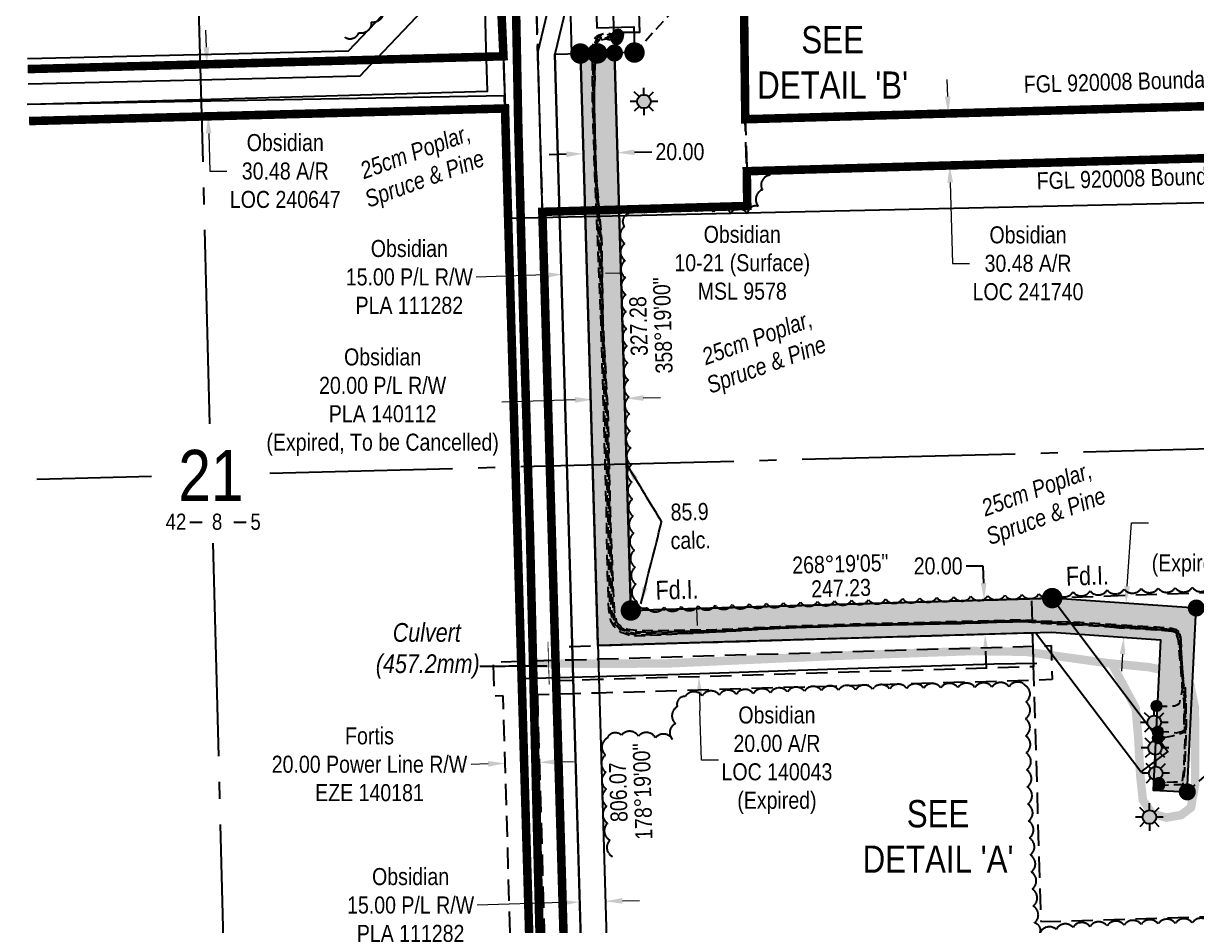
# Model space of a CAD drawing. Extents: x 627066 to 631544, y 5832157 to 5834758.
# Drawn here: x 628953 to 629640, y 5832801 to 5833331 of the extents above; entities that cross this region are included whole.
import ezdxf
from ezdxf.enums import TextEntityAlignment as Align

# ---------------------------------------------------------------- set-up
doc = ezdxf.new("R2010")
doc.units = 0
doc.header["$LTSCALE"] = 5
doc.header["$PDSIZE"] = 0.5
for name, pattern in [('0', [1, 1, 0]), ('CENTERLINEX3', [5, 2.5, -1, 0.5, -1]), ('foc-ACCESSROAD', [3.75, 2.5, -1.25]), ('foc-FLOWLINE', [3.75, 2.5, -1.25]), ('foc-QUARTERLINE', [33, 25, -3, 2, -3]), ('foc-TIELINE', [1.875, 1.25, -0.625]), ('UG_PIPE', [1.875, 1.25, -0.625])]:
    doc.linetypes.add(name, pattern=pattern)
doc.layers.get('Defpoints').update_dxf_attribs({"color": 9})
for name, color, linetype in [('10', 1, 'Continuous'), ('9', 3, 'Continuous'), ('AS-PIPE-UG', 44, 'UG_PIPE'), ('AS-POWER', 104, 'foc-POWER'), ('AS-ROADS', 254, 'Continuous'), ('AS-SYMBOL', 7, 'Continuous'), ('C-AR', 13, 'foc-ACCESSROAD'), ('C-RW', 13, 'Continuous'), ('C-WS', 13, 'foc-ACCESSROAD'), ('C-WS-S', 8, 'Continuous'), ('DETAIL-T', 7, 'Continuous'), ('F-EZE', 190, 'foc-FLOWLINE'), ('F-RW', 190, 'Continuous'), ('L-BD', 7, 'Continuous'), ('L-BD1', 253, 'Continuous'), ('L-MON', 1, 'Continuous'), ('L-QSEC', 8, 'foc-QUARTERLINE'), ('L-SECLBL', 7, 'Continuous'), ('L-TIE', 7, 'foc-TIELINE'), ('P-PROPOSED', 10, 'Continuous'), ('P-PROPOSED-H', 21, 'Continuous'), ('P-TXT', 4, 'Continuous'), ('T-BUSH', 110, '0')]:
    doc.layers.add(name, color=color, linetype=linetype)
doc.layers.add('AS-FMA-T', color=7, linetype='Continuous', true_color=0x00b386)
for name, color, linetype, lineweight in [('AS-GENERAL', 48, 'Continuous', 18), ('C-AR-T', 13, 'Continuous', 9), ('C-RW-T', 13, 'Continuous', 9), ('C-WS-T', 13, 'Continuous', 9), ('F-EZE-T', 190, 'Continuous', 9), ('T-TEXT', 48, 'Continuous', 18)]:
    doc.layers.add(name, color=color, linetype=linetype, lineweight=lineweight)
doc.layers.add('AS-TRAPPER BOUNDARY', color=7, linetype='CENTERLINEX3', true_color=0xb85c00, transparency=0.6)
doc.styles.add('100L', font='ARIALN.TTF', dxfattribs={"height": 11})
doc.styles.add('80CG', font='ARIALN.TTF', dxfattribs={"height": 10})
doc.styles.add('80L', font='ARIALN.TTF', dxfattribs={"height": 10})
doc.styles.add('foc-LtypeFont', font='ARIALN.TTF', dxfattribs={"height": 7.35})
doc.styles.add('SIMPLEX', font='ARIALN.TTF')
doc.styles.get("Standard").update_dxf_attribs({"font": 'ARIALN.TTF'})
doc.linetypes.add('foc-POWER', pattern='A,6,-1,["P",foc-LtypeFont,S=0.2,R=0,X=-0.625,Y=-0.75],-1.24,4', length=12.24)
doc.dimstyles.new('Compass 5 000', dxfattribs={"dimscale": 5, "dimtxt": 9, "dimasz": 2, "dimexe": 0.2, "dimexo": 0.0625, "dimgap": 0.5, "dimtad": 0, "dimtih": 1, "dimtoh": 1, "dimzin": 0, "dimdsep": 46, "dimtxsty": '80CG', "dimcen": 0.1, "dimse1": 1, "dimse2": 1, "dimclrd": 256, "dimclrt": 256, "dimaunit": 1, "dimadec": 4, "dimazin": 0, "dimtfac": 0.06, "dimtofl": 0, "dimtmove": 0, "dimatfit": 1, "dimfxl": 0.2, "dimtolj": 1, "dimtzin": 0, "dimlwd": -1, "dimarcsym": 0})

# ---------------------------------------------------------------- blocks, each defined once
blk = doc.blocks.new('L-SECLBL')
at = {"layer": '9', "color": 7}
for p, q in [((-5.08, -27.83), (-12.29, -27.83)), ((20.7, -27.83), (13.5, -27.83))]:
    blk.add_line(p, q, dxfattribs=at)
at = {"layer": '10', "color": 2, "style": 'SIMPLEX'}
blk.add_attdef('SEC', text='', height=30, dxfattribs=at).set_placement((0, 0), align=Align.MIDDLE)
at = {"layer": '10', "color": 5, "style": '80L'}
blk.add_attdef('TWP', text='', height=9.5, dxfattribs=at).set_placement((-14.43, -27.37), align=Align.MIDDLE_RIGHT)
blk.add_attdef('RGE', text='', height=9.5, dxfattribs=at).set_placement((3.62, -27.37), align=Align.MIDDLE_CENTER)
blk.add_attdef('MER', text='', height=9.5, dxfattribs=at).set_placement((23.17, -27.37), align=Align.MIDDLE_LEFT)
blk = doc.blocks.new('*D34')
at = {"layer": 'C-AR-T', "transparency": 16777216}
for p, q in [((629347.74, 5832977.35), (629347.45, 5832987.35)), ((629348.92, 5832937.38), (629349.21, 5832927.38)), ((629350.06, 5832898.41), (629349.21, 5832927.38)), ((629360.06, 5832898.41), (629350.06, 5832898.41))]:
    blk.add_line(p, q, dxfattribs=at)
for points in [[(629349.41, 5832977.4), (629346.08, 5832977.3), (629348.04, 5832967.36)], [(629350.58, 5832937.43), (629347.25, 5832937.33), (629348.62, 5832947.37)]]:
    blk.add_solid(points, dxfattribs=at)
at = {"layer": 'Defpoints', "color": 0, "transparency": 16777216}
for p in [(629362.44, 5832967.78), (629363.03, 5832947.79), (629348.62, 5832947.37)]:
    blk.add_point(p, dxfattribs=at)
at = {"layer": 'C-AR-T', "transparency": 16777216, "insert": (629394.36, 5832898.41), "char_height": 10, "attachment_point": 5, "style": '80CG'}
blk.add_mtext('\\A1;Obsidian\\P20.00 A/R\\PLOC 140043\\P(Expired)', dxfattribs=at)
blk = doc.blocks.new('GAS')
h = blk.add_hatch(color=255)
h.dxf.hatch_style = 1
edge = h.paths.add_edge_path()
edge.add_arc((0, 0), 0.9, 0, 360)
for p, q in [((0, 0.81), (0, 1.62)), ((-0.81, 0), (-1.62, 0)), ((-0.57, 0.57), (-1.14, 1.14)), ((0.57, 0.57), (1.14, 1.14)), ((1.62, 0), (0.81, 0)), ((-0.57, -0.57), (-1.14, -1.14)), ((0, -0.81), (0, -1.62)), ((1.14, -1.14), (0.57, -0.57))]:
    blk.add_line(p, q)
blk.add_circle((0, 0), 0.8)
blk = doc.blocks.new('*D38')
at = {"layer": 'C-AR-T', "transparency": 16777216}
for p, q in [((629059.88, 5833316.57), (629059.61, 5833326.56)), ((629061.22, 5833266.09), (629061.81, 5833243.95)), ((629061.81, 5833243.95), (629071.81, 5833243.95))]:
    blk.add_line(p, q, dxfattribs=at)
for points in [[(629061.55, 5833316.61), (629058.21, 5833316.52), (629060.14, 5833306.57)], [(629062.88, 5833266.13), (629059.55, 5833266.04), (629060.95, 5833276.08)]]:
    blk.add_solid(points, dxfattribs=at)
at = {"layer": 'Defpoints', "color": 0, "transparency": 16777216}
for p in [(629124.77, 5833308.29), (629125.58, 5833277.8), (629060.95, 5833276.08)]:
    blk.add_point(p, dxfattribs=at)
at = {"layer": 'C-AR-T', "transparency": 16777216, "insert": (629106.11, 5833243.95), "char_height": 10, "attachment_point": 5, "style": '80CG'}
blk.add_mtext('\\A1;Obsidian\\P30.48 A/R\\PLOC 240647', dxfattribs=at)
blk = doc.blocks.new('*D42')
at = {"layer": 'C-AR-T', "transparency": 16777216}
for p, q in [((629494.5, 5833287.74), (629494.21, 5833297.74)), ((629495.93, 5833237.27), (629497.28, 5833189.82)), ((629497.28, 5833189.82), (629507.28, 5833189.82))]:
    blk.add_line(p, q, dxfattribs=at)
for points in [[(629496.16, 5833287.79), (629492.83, 5833287.7), (629494.78, 5833277.75)], [(629497.6, 5833237.31), (629494.27, 5833237.22), (629495.65, 5833247.26)]]:
    blk.add_solid(points, dxfattribs=at)
at = {"layer": 'Defpoints', "color": 0, "transparency": 16777216}
for p in [(629570.79, 5833279.91), (629495.65, 5833247.26), (629571.65, 5833249.42)]:
    blk.add_point(p, dxfattribs=at)
at = {"layer": 'C-AR-T', "transparency": 16777216, "insert": (629541.57, 5833189.82), "char_height": 10, "attachment_point": 5, "style": '80CG'}
blk.add_mtext('\\A1;Obsidian\\P30.48 A/R\\PLOC 241740', dxfattribs=at)
blk = doc.blocks.new('*D46')
at = {"layer": 'Defpoints', "color": 0, "transparency": 16777216}
for p in [(629235.07, 5832896.53), (629257.39, 5832816.91), (629237.4, 5832816.33)]:
    blk.add_point(p, dxfattribs=at)
at = {"layer": 'F-EZE-T', "transparency": 16777216}
for p, q in [((629225.08, 5832896.24), (629215.08, 5832895.95)), ((629265.06, 5832897.4), (629275.05, 5832897.69))]:
    blk.add_line(p, q, dxfattribs=at)
for points in [[(629225.03, 5832897.9), (629225.12, 5832894.57), (629235.07, 5832896.53)], [(629265.01, 5832899.07), (629265.11, 5832895.73), (629255.06, 5832897.11)]]:
    blk.add_solid(points, dxfattribs=at)
at = {"layer": 'F-EZE-T', "transparency": 16777216, "insert": (629155.49, 5832895.95), "char_height": 10, "attachment_point": 5, "style": '80CG'}
blk.add_mtext('\\A1;Fortis\\P20.00 Power Line R/W\\PEZE 140181', dxfattribs=at)
blk = doc.blocks.new('*D48')
at = {"layer": 'C-RW-T', "transparency": 16777216}
for p, q in [((629268.75, 5832814.85), (629218.68, 5832813.38)), ((629303.73, 5832815.88), (629313.72, 5832816.17))]:
    blk.add_line(p, q, dxfattribs=at)
for points in [[(629303.68, 5832817.54), (629303.77, 5832814.21), (629293.73, 5832815.58)], [(629268.7, 5832816.51), (629268.79, 5832813.18), (629278.74, 5832815.14)]]:
    blk.add_solid(points, dxfattribs=at)
at = {"layer": 'Defpoints', "color": 0, "transparency": 16777216}
for p in [(629293.73, 5832815.58), (629280.07, 5832770.03), (629295.06, 5832770.47)]:
    blk.add_point(p, dxfattribs=at)
at = {"layer": 'C-RW-T', "transparency": 16777216, "insert": (629179.6, 5832813.38), "char_height": 10, "attachment_point": 5, "style": '80CG'}
blk.add_mtext('\\A1;Obsidian\\P15.00 P/L R/W\\PPLA 111282', dxfattribs=at)
blk = doc.blocks.new('*D50')
at = {"layer": 'C-RW-T', "transparency": 16777216}
for p, q in [((629258.88, 5833183.02), (629217.94, 5833181.82)), ((629293.86, 5833184.05), (629303.86, 5833184.34))]:
    blk.add_line(p, q, dxfattribs=at)
for points in [[(629258.84, 5833184.69), (629258.93, 5833181.35), (629268.88, 5833183.31)], [(629293.81, 5833185.71), (629293.91, 5833182.38), (629283.87, 5833183.75)]]:
    blk.add_solid(points, dxfattribs=at)
at = {"layer": 'Defpoints', "color": 0, "transparency": 16777216}
for p in [(629283.87, 5833183.75), (629269.3, 5833169.13), (629284.28, 5833169.57)]:
    blk.add_point(p, dxfattribs=at)
at = {"layer": 'C-RW-T', "transparency": 16777216, "insert": (629178.85, 5833181.82), "char_height": 10, "attachment_point": 5, "style": '80CG'}
blk.add_mtext('\\A1;Obsidian\\P15.00 P/L R/W\\PPLA 111282', dxfattribs=at)
blk = doc.blocks.new('*D51')
at = {"layer": 'C-RW-T', "transparency": 16777216}
for p, q in [((629276.04, 5833109.7), (629233.13, 5833108.44)), ((629316.01, 5833110.87), (629326.01, 5833111.17))]:
    blk.add_line(p, q, dxfattribs=at)
for points in [[(629315.97, 5833112.54), (629316.06, 5833109.21), (629306.02, 5833110.58)], [(629275.99, 5833111.37), (629276.09, 5833108.03), (629286.03, 5833109.99)]]:
    blk.add_solid(points, dxfattribs=at)
at = {"layer": 'Defpoints', "color": 0, "transparency": 16777216}
for p in [(629306.02, 5833110.58), (629286.22, 5833103.7), (629306.2, 5833104.29)]:
    blk.add_point(p, dxfattribs=at)
at = {"layer": 'C-RW-T', "transparency": 16777216, "insert": (629163.19, 5833108.44), "char_height": 10, "attachment_point": 5, "style": '80CG'}
blk.add_mtext('\\A1;Obsidian\\P20.00 P/L R/W\\PPLA 140112\\P(Expired, To be Cancelled)', dxfattribs=at)
blk = doc.blocks.new('RISER')
h = blk.add_hatch(color=255)
h.dxf.hatch_style = 1
edge = h.paths.add_edge_path()
edge.add_arc((0, 0), 0.7, 0, 360)
blk.add_hatch(color=13).paths.add_polyline_path([(0.58, -0.15), (-0.58, -0.15, 0.774597)])
at = {"color": 13}
blk.add_line((-0.58, -0.15), (0.58, -0.15), dxfattribs=at)
blk.add_circle((0, 0), 0.6, dxfattribs=at)
blk = doc.blocks.new('fdia')
at = {"color": 255, "const_width": 1}
blk.add_lwpolyline([(-0.5, 0, 1), (0.5, 0, 1)], format="xyb", close=True, dxfattribs=at)
blk = doc.blocks.new('Fdiaa')
blk.add_blockref('fdia', (0, 0))
blk = doc.blocks.new('fdib')
at = {"color": 1, "const_width": 1.6}
blk.add_lwpolyline([(-0.4, 0, 1), (0.4, 0, 1)], format="xyb", close=True, dxfattribs=at)
at = {"color": 1}
blk.add_circle((0, 0), 0.8, dxfattribs=at)
blk = doc.blocks.new('Fdibb')
blk.add_blockref('fdib', (0, 0))
blk = doc.blocks.new('fdicc')
for name in ['Fdibb', 'Fdiaa']:
    blk.add_blockref(name, (0, 0))
blk = doc.blocks.new('FDI')
blk.add_blockref('fdicc', (0, 0))
blk = doc.blocks.new('PLIA')
at = {"color": 255, "const_width": 1}
blk.add_lwpolyline([(-0.5, 0, 1), (0.5, 0, 1)], format="xyb", close=True, dxfattribs=at)
blk = doc.blocks.new('PLIAA')
blk.add_blockref('PLIA', (0, 0))
blk = doc.blocks.new('PLIB')
at = {"color": 1}
blk.add_circle((0, 0), 0.8, dxfattribs=at)
blk = doc.blocks.new('PLIBB')
blk.add_blockref('PLIB', (0, 0))
blk = doc.blocks.new('PLICC')
for name in ['PLIAA', 'PLIBB']:
    blk.add_blockref(name, (0, 0))
blk = doc.blocks.new('PLI')
blk.add_blockref('PLICC', (0, 0))
blk = doc.blocks.new('*D65')
at = {"layer": 'C-RW-T', "transparency": 16777216}
for p, q in [((629262.78, 5833363.7), (629252.79, 5833363.43)), ((629297.78, 5833364.65), (629380.38, 5833366.89))]:
    blk.add_line(p, q, dxfattribs=at)
for points in [[(629262.74, 5833365.36), (629262.83, 5833362.03), (629272.78, 5833363.97)], [(629297.73, 5833366.31), (629297.82, 5833362.98), (629287.78, 5833364.38)]]:
    blk.add_solid(points, dxfattribs=at)
at = {"layer": 'Defpoints', "color": 0, "transparency": 16777216}
for p in [(629287.78, 5833364.38), (629287.89, 5833360.27), (629272.89, 5833359.86)]:
    blk.add_point(p, dxfattribs=at)
at = {"layer": 'C-RW-T', "transparency": 16777216, "insert": (629419.47, 5833366.89), "char_height": 10, "attachment_point": 5, "style": '80CG'}
blk.add_mtext('\\A1;Obsidian\\P15.00 P/L R/W\\PPLA 121274\\P(Expired)', dxfattribs=at)
blk = doc.blocks.new('*D74')
at = {"layer": 'Defpoints', "color": 0, "transparency": 16777216}
for p in [(629300.83, 5833254.72), (629281.25, 5833240.35), (629301.23, 5833240.94)]:
    blk.add_point(p, dxfattribs=at)
at = {"layer": 'P-TXT', "transparency": 16777216}
for p, q in [((629270.85, 5833253.84), (629260.85, 5833253.55)), ((629310.83, 5833255.02), (629321.09, 5833255.32))]:
    blk.add_line(p, q, dxfattribs=at)
for points in [[(629270.8, 5833255.51), (629270.9, 5833252.18), (629280.85, 5833254.14)], [(629310.78, 5833256.68), (629310.87, 5833253.35), (629300.83, 5833254.72)]]:
    blk.add_solid(points, dxfattribs=at)
at = {"layer": 'P-TXT', "transparency": 16777216, "insert": (629337.49, 5833255.32), "char_height": 10, "attachment_point": 5, "style": '80CG'}
blk.add_mtext('\\A1;20.00', dxfattribs=at)
blk = doc.blocks.new('*D75')
at = {"layer": 'Defpoints', "color": 0, "transparency": 16777216}
for p in [(629515.86, 5832992.29), (629534.2, 5832992.83), (629534.79, 5832972.84)]:
    blk.add_point(p, dxfattribs=at)
at = {"layer": 'P-TXT', "transparency": 16777216}
for p, q in [((629515.28, 5833012.28), (629505.28, 5833012.28)), ((629515.57, 5833002.29), (629515.28, 5833012.28)), ((629516.74, 5832962.31), (629517.04, 5832952.31))]:
    blk.add_line(p, q, dxfattribs=at)
for points in [[(629517.23, 5833002.33), (629513.9, 5833002.24), (629515.86, 5832992.29)], [(629518.41, 5832962.36), (629515.08, 5832962.26), (629516.45, 5832972.31)]]:
    blk.add_solid(points, dxfattribs=at)
at = {"layer": 'P-TXT', "transparency": 16777216, "insert": (629488.88, 5833012.28), "char_height": 10, "attachment_point": 5, "style": '80CG'}
blk.add_mtext('\\A1;20.00', dxfattribs=at)
blk = doc.blocks.new('*D77')
at = {"layer": 'C-RW-T', "transparency": 16777216}
for p, q in [((629599.73, 5833000.46), (629602.28, 5833037.6)), ((629602.28, 5833037.6), (629612.28, 5833037.6)), ((629596.99, 5832960.56), (629596.3, 5832950.59))]:
    blk.add_line(p, q, dxfattribs=at)
for points in [[(629598.07, 5833000.58), (629601.39, 5833000.35), (629599.04, 5832990.49)], [(629595.33, 5832960.68), (629598.65, 5832960.45), (629597.67, 5832970.54)]]:
    blk.add_solid(points, dxfattribs=at)
at = {"layer": 'Defpoints', "color": 0, "transparency": 16777216}
for p in [(629599.04, 5832990.49), (629603.68, 5832990.17), (629602.31, 5832970.22)]:
    blk.add_point(p, dxfattribs=at)
at = {"layer": 'C-RW-T', "transparency": 16777216, "insert": (629682.22, 5833037.6), "char_height": 10, "attachment_point": 5, "style": '80CG'}
blk.add_mtext('\\A1;Obsidian\\P20.00 P/L R/W\\PPLA 140112\\P(Expired, To be Cancelled)', dxfattribs=at)

msp = doc.modelspace()

# ---------------------------------------------------------------- hatches: boundary and pattern name
at = {"layer": 'AS-ROADS'}
h = msp.add_hatch(color=256, dxfattribs=at)
h.dxf.hatch_style = 1
h.paths.add_polyline_path([(629595.077, 5832952.147), (629612.076, 5832950.49), (629629.2, 5832946.87), (629634.374, 5832941.277), (629636.892, 5832928.772), (629637.078, 5832884.375), (629634.792, 5832872.009), (629630.28, 5832868.557), (629622.761, 5832867.275), (629615.841, 5832869.267), (629611.332, 5832875.798), (629609.911, 5832889.243), (629608.695, 5832912.142), (629607.131, 5832929.655)], flags=16)
h.paths.add_polyline_path([(629589.094, 5832952.73), (629587.96, 5832952.841), (629540.026, 5832959.498), (629508.692, 5832959.928), (629428.729, 5832957.08), (629330.223, 5832952.639), (629285.562, 5832952.455), (629251.389, 5832952.78), (629251.437, 5832957.778), (629285.576, 5832957.453), (629330.101, 5832957.637), (629428.527, 5832962.074), (629508.638, 5832964.928), (629540.406, 5832964.492), (629588.546, 5832957.805), (629612.838, 5832955.438), (629631.79, 5832951.432), (629638.996, 5832943.641), (629641.888, 5832929.28), (629642.078, 5832883.927), (629639.358, 5832869.209), (629632.336, 5832863.837), (629622.475, 5832862.155), (629612.743, 5832864.957), (629606.496, 5832874.006), (629604.927, 5832888.847), (629603.709, 5832911.788), (629602.243, 5832928.193)])
at = {"layer": 'P-PROPOSED-H'}
h = msp.add_hatch(color=256, dxfattribs=at)
h.dxf.hatch_style = 1
h.paths.add_polyline_path([(629279.102, 5833312.928), (629289.343, 5832965.637), (629555.37, 5832973.449), (629619.287, 5832969.056), (629614.962, 5832880.767), (629634.931, 5832879.789), (629640.215, 5832987.658), (629555.763, 5832993.462), (629308.719, 5832986.207), (629299.111, 5833313.237), (629289.07, 5833313.006)])

# ---------------------------------------------------------------- linework, layer by layer
at = {"layer": 'AS-GENERAL', "const_width": 0.457, "flags": 128}
msp.add_lwpolyline([(629260.101, 5832967.833), (629260.867, 5832942.718)], dxfattribs=at)
at = {"layer": 'AS-PIPE-UG', "flags": 128}
for points in [[(629617.896, 5832915.017), (629622.661, 5832915.128), (629628.351, 5832914.516), (629632.065, 5832915.405), (629632.878, 5832915.736), (629633.209, 5832919.048), (629633.162, 5832928.157), (629633.047, 5832932.866), (629632.276, 5832938.202), (629631.956, 5832941.421), (629631.823, 5832945.101), (629630.426, 5832960.861), (629629.766, 5832968.81), (629629.068, 5832971.184), (629627.816, 5832972.973), (629625.799, 5832973.89), (629616.558, 5832974.754), (629595.051, 5832975.894), (629571.711, 5832978.718), (629552.733, 5832979.513), (629538.76, 5832979.629), (629502.317, 5832978.45), (629438.623, 5832977.109), (629395.668, 5832975.657), (629358.609, 5832973.454), (629317.974, 5832971.38), (629311.786, 5832971.227), (629307.554, 5832971.804), (629303.039, 5832973.386), (629298.845, 5832976.734), (629296.966, 5832980.066), (629295.799, 5832986.966), (629295.079, 5833008.344), (629294.47, 5833043.119), (629292.8, 5833103.109), (629291.272, 5833154.442), (629289.267, 5833204.322), (629287.529, 5833243.102), (629286.252, 5833285.146), (629286.141, 5833312.917), (629286.341, 5833316.316), (629286.468, 5833317.193), (629286.855, 5833318.953), (629287.542, 5833321.557), (629288.132, 5833322.605), (629288.892, 5833323.4), (629290.149, 5833323.89), (629293.185, 5833324.834), (629296.312, 5833324.619), (629297.548, 5833324.261), (629299.491, 5833322.981), (629299.401, 5833321.82), (629300.002, 5833321.887)], [(629301.06, 5833323.963), (629295.515, 5833323.85), (629291.795, 5833323.462), (629288.925, 5833321.927), (629287.659, 5833319.32), (629286.895, 5833316.497), (629286.516, 5833312.868), (629286.479, 5833285.153), (629287.723, 5833242.825), (629289.687, 5833204.306), (629291.576, 5833154.583), (629293.26, 5833102.979), (629295.053, 5833043.228), (629295.746, 5833008.396), (629296.389, 5832986.921), (629298.044, 5832979.822), (629302.443, 5832974.85), (629305.167, 5832973.419), (629311.828, 5832971.898), (629318.086, 5832972.027), (629358.657, 5832973.744), (629395.666, 5832975.866), (629438.709, 5832977.351), (629438.71, 5832977.354), (629502.394, 5832978.733), (629538.863, 5832979.896), (629552.566, 5832978.504), (629571.834, 5832977.71), (629616.624, 5832975.142), (629625.708, 5832974.303), (629628.009, 5832973.404), (629629.615, 5832971.441), (629630.197, 5832968.763), (629630.747, 5832960.883), (629632.057, 5832945.014), (629633.616, 5832940.746), (629633.637, 5832938.266), (629634.055, 5832933.129), (629634.307, 5832918.808), (629634.122, 5832915.345), (629633.302, 5832892.62), (629632.362, 5832885.574), (629632.316, 5832884.013), (629624.992, 5832883.782), (629618.375, 5832883.584)], [(629300.93, 5833322.936), (629295.768, 5833322.756), (629291.001, 5833321.923), (629289.296, 5833320.488), (629288.039, 5833318.731), (629287.384, 5833316.495), (629287.158, 5833312.676), (629286.798, 5833285.141), (629287.924, 5833242.793), (629290.45, 5833204.19), (629291.895, 5833154.591), (629294.112, 5833102.856), (629295.592, 5833043.262), (629296.724, 5833008.392), (629297.056, 5832986.736), (629299.069, 5832979.519), (629302.755, 5832975.296), (629305.771, 5832973.989), (629311.942, 5832972.748), (629318.162, 5832973.027), (629358.715, 5832974.092), (629395.662, 5832976.204), (629438.77, 5832977.57), (629502.494, 5832979.123), (629538.912, 5832980.177), (629552.526, 5832978.928), (629571.821, 5832978.091), (629595.172, 5832976.844), (629616.646, 5832975.584), (629625.682, 5832974.837), (629628.208, 5832973.86), (629630.147, 5832971.962), (629630.58, 5832968.771), (629631.059, 5832960.926), (629632.36, 5832944.868), (629633.162, 5832940.827), (629633.207, 5832938.307), (629633.635, 5832933.095), (629633.825, 5832918.861), (629633.713, 5832915.319), (629632.707, 5832892.664), (629631.833, 5832885.657), (629627.062, 5832885.505), (629618.494, 5832885.155)], [(629299.674, 5833322.422), (629295.99, 5833322.084), (629291.327, 5833321.645), (629289.685, 5833320.23), (629288.283, 5833318.191), (629287.672, 5833316.316), (629287.607, 5833312.579), (629287.102, 5833285.109), (629288.221, 5833242.804), (629291.13, 5833204.11), (629292.234, 5833154.588), (629294.669, 5833102.847), (629296.278, 5833043.246), (629297.434, 5833008.356), (629298.137, 5832986.616), (629299.932, 5832978.993), (629303.16, 5832975.966), (629306.216, 5832974.456), (629311.981, 5832973.664), (629318.324, 5832973.752), (629358.687, 5832974.45), (629395.613, 5832976.473), (629438.78, 5832977.874), (629502.671, 5832979.44), (629539.018, 5832980.46), (629552.657, 5832979.254), (629571.822, 5832978.446), (629595.177, 5832977.308), (629616.756, 5832976.002), (629625.73, 5832975.298), (629628.464, 5832974.382), (629630.581, 5832972.346), (629631.006, 5832968.741), (629631.35, 5832960.981), (629632.521, 5832944.799), (629632.807, 5832940.969), (629632.811, 5832938.4), (629633.327, 5832933.05), (629633.393, 5832918.95), (629633.307, 5832915.357), (629632.571, 5832914.372), (629630.99, 5832913.759), (629626.342, 5832912.543), (629621.933, 5832911.724), (629617.843, 5832911.306)], [(629616.982, 5832930.003), (629622.549, 5832930.069), (629626.512, 5832930.266), (629627.527, 5832930.366), (629629.007, 5832930.889), (629629.911, 5832931.426), (629630.602, 5832932.323), (629632.369, 5832941.012), (629632.719, 5832944.804), (629631.608, 5832960.971), (629631.383, 5832968.684), (629631.012, 5832972.561), (629629.839, 5832974.146), (629628.684, 5832974.908), (629625.737, 5832975.643), (629616.854, 5832976.382), (629595.228, 5832977.624), (629571.862, 5832979.102), (629552.739, 5832979.819), (629539.495, 5832980.666), (629502.72, 5832979.699), (629438.982, 5832978.131), (629395.598, 5832976.703), (629358.73, 5832974.798), (629318.454, 5832974.251), (629312.036, 5832974.427), (629306.671, 5832975.133), (629303.637, 5832976.322), (629300.545, 5832979.228), (629299.052, 5832986.611), (629298.079, 5833008.509), (629296.823, 5833043.27), (629295.404, 5833102.766), (629292.553, 5833154.652), (629291.758, 5833204.017), (629288.532, 5833242.802), (629287.355, 5833284.916), (629288.055, 5833312.529), (629288.642, 5833316.564), (629289.687, 5833319.056), (629291.506, 5833320.991), (629294.082, 5833321.479), (629296.319, 5833320.942)]]:
    msp.add_lwpolyline(points, dxfattribs=at)
at = {"layer": 'AS-POWER', "flags": 128}
for points in [[(628954.702, 5833283.137), (629234.71, 5833288.36)], [(629236.825, 5833216.371), (629959.769, 5833232.543)], [(629244.682, 5832946.304), (629337.712, 5832948.901), (629429.708, 5832951.968), (629521.638, 5832954.867), (629546.777, 5832955.389)]]:
    msp.add_lwpolyline(points, dxfattribs=at)
at = {"layer": 'AS-ROADS', "const_width": 5, "flags": 128}
msp.add_lwpolyline([(629166.768, 5832335.262), (629204.307, 5832373.663), (629226.997, 5832400.988), (629245.916, 5832437.811), (629259.691, 5832477.239), (629264.082, 5832520.971), (629260.469, 5832626.193), (629256.902, 5832728.019), (629254.468, 5832826.882), (629252.271, 5832917.643), (629249.522, 5833032.97), (629245.75, 5833155.288), (629242.761, 5833268.266), (629240.693, 5833376.058), (629237.821, 5833477.828), (629235.5, 5833573.795), (629233.42, 5833675.756), (629231.167, 5833776.138), (629229.903, 5833829.77), (629227.751, 5833910.201), (629225.789, 5833977.31)], dxfattribs=at)
at = {"layer": 'AS-TRAPPER BOUNDARY', "color": 114, "true_color": 0x008f47, "const_width": 4.998, "flags": 128}
for points in [[(629840.195, 5833993.346), (629842.39, 5833910.645), (629842.924, 5833890.542), (629857.785, 5833288.07), (629375.821, 5833274.366), (629374.999, 5833345.48), (629313.29, 5833343.713), (629298.373, 5833343.286), (629288.362, 5833343), (629273.343, 5833342.57), (629271.372, 5833342.514), (629261.012, 5833342.217), (629253.056, 5833341.989), (629252.965, 5833351.959), (629252.684, 5833366.966), (629252.289, 5833381.961), (629247.551, 5833561.912), (629247.156, 5833576.916), (629239.315, 5833874.723), (629238.521, 5833904.877), (629236.746, 5833972.355), (629236.685, 5833974.666)], [(629216.668, 5833974.133), (629219.02, 5833894.05), (629219.538, 5833873.947), (629226.096, 5833578.971), (629226.494, 5833563.967), (629229.326, 5833457.275), (629229.857, 5833437.282), (629231.271, 5833384.031), (629231.669, 5833369.035), (629232.067, 5833354.031), (629234.044, 5833311.301), (628955.122, 5833303.786)], [(628955.929, 5833273.299), (629234.939, 5833280.701), (629236.626, 5833221.115), (629256.963, 5832528.91), (629213.368, 5832527.742), (629215.176, 5832464.591), (628977.564, 5832452.407)], [(629277.075, 5832529.411), (629335.205, 5832530.933), (629336.886, 5832465.812), (629427.117, 5832468.52), (629753.19, 5832310.947), (629883.468, 5832351.894), (629863.965, 5833086.613), (629860.002, 5833257.623), (629376.695, 5833243.88), (629376.979, 5833223.493), (629301.979, 5833221.345), (629281.989, 5833220.773), (629266.912, 5833220.342), (629256.841, 5833220.053), (629277.075, 5832529.411)]]:
    msp.add_lwpolyline(points, dxfattribs=at)
at = {"layer": 'C-AR', "flags": 128}
for points in [[(629236.774, 5833974.669), (629239.126, 5833894.585), (629239.644, 5833874.482), (629254.002, 5833316.892), (629264.3, 5832964.897), (629277.075, 5832529.411), (629256.964, 5832528.884), (629244.195, 5832964.309), (629233.897, 5833316.339), (629219.538, 5833873.947), (629219.02, 5833894.05), (629216.668, 5833974.133)], [(628955.122, 5833303.786), (629055.056, 5833306.437), (629158.904, 5833309.191), (629224.165, 5833311.011), (629234.044, 5833311.301), (629234.939, 5833280.701), (629055.86, 5833275.949), (628955.929, 5833273.299)]]:
    msp.add_lwpolyline(points, dxfattribs=at)
for points in [[(629859.485, 5833257.609), (629376.695, 5833243.88), (629375.821, 5833274.366), (629858.687, 5833288.096), (629859.485, 5833257.609)], [(629673.4, 5832997.356), (629543.513, 5832993.102), (629549.082, 5832803.684), (629678.982, 5832807.503)], [(629274.166, 5832945.185), (629264.887, 5832944.913), (629264.3, 5832964.897), (629273.567, 5832965.169), (629289.341, 5832965.632), (629544.078, 5832973.14), (629544.689, 5832953.13), (629289.427, 5832945.633), (629274.166, 5832945.185)]]:
    msp.add_lwpolyline(points, close=True, dxfattribs=at)
at = {"layer": 'C-RW'}
for points in [[(628955.665, 5833283.291), (629055.596, 5833285.942), (629224.64, 5833290.908), (629223.904, 5833316.065), (629209.545, 5833873.681), (629208.732, 5833903.835), (629206.674, 5833973.867)], [(629216.668, 5833974.133), (629218.725, 5833904.101), (629219.538, 5833873.947), (629233.897, 5833316.339), (629234.939, 5833280.701), (629055.86, 5833275.949), (628955.929, 5833273.299)], [(629560.05, 5833883.012), (629266.584, 5833604.914), (629272.293, 5833382.81), (629273.146, 5833350.134), (629264.132, 5833312.49), (629275.076, 5832939.92), (629286.884, 5832538.008)], [(629276.538, 5832547.709), (629254.101, 5833313.525), (629263.119, 5833351.185), (629262.278, 5833382.531), (629256.304, 5833615.83), (629537.62, 5833882.415)], [(629313.29, 5833343.713), (629313.807, 5833325.284), (629310.627, 5833325.263), (629298.81, 5833325.182), (629298.732, 5833328.384), (629298.373, 5833343.286)]]:
    msp.add_lwpolyline(points, dxfattribs=at)
at = {"layer": 'C-RW', "flags": 128}
msp.add_lwpolyline([(629310.827, 5833313.506), (629274.079, 5833312.661), (629273.146, 5833350.134), (629272.685, 5833367.803), (629262.653, 5833367.545), (629222.723, 5833366.516), (629195.828, 5833365.667), (629151.787, 5833362.518), (629148.344, 5833494.965), (629163.334, 5833495.355), (629166.369, 5833378.594), (629195.056, 5833380.645), (629222.293, 5833381.504), (629262.266, 5833382.535), (629272.26, 5833382.792), (629287.25, 5833383.179), (629288.681, 5833327.996), (629310.482, 5833328.497)], close=True, dxfattribs=at)
at = {"layer": 'C-RW'}
msp.add_lwpolyline([(629302.782, 5832507.482), (629287.801, 5832507.054), (629264.132, 5833312.49), (629279.118, 5833312.928), (629302.782, 5832507.482)], close=True, dxfattribs=at)
at = {"layer": 'C-RW', "flags": 128}
msp.add_lwpolyline([(629308.738, 5832986.208), (629555.763, 5832993.462), (629623.637, 5832903.504), (629607.677, 5832891.462), (629546.025, 5832973.174), (629289.321, 5832965.636), (629279.118, 5833312.928), (629289.07, 5833313.006), (629299.111, 5833313.237), (629308.719, 5832986.207)], dxfattribs=at)
at = {"layer": 'C-WS', "flags": 128}
msp.add_lwpolyline([(629265.398, 5833220.298), (629256.841, 5833220.053), (629253.356, 5833341.997), (629259.499, 5833342.173), (629269.859, 5833342.47), (629271.831, 5833342.526), (629286.848, 5833342.957), (629296.86, 5833343.243), (629311.777, 5833343.67), (629373.487, 5833345.437), (629375.821, 5833274.366), (629376.695, 5833243.88), (629376.979, 5833223.493), (629300.466, 5833221.302), (629280.476, 5833220.73), (629265.398, 5833220.298)], close=True, dxfattribs=at)
at = {"layer": 'F-EZE', "flags": 128}
msp.add_lwpolyline([(629253.911, 5832936.697), (629265.297, 5832544.772), (629265.31, 5832544.338), (629264.401, 5832544.745), (629256.873, 5832548.116), (629254.581, 5832549.143), (629252.451, 5832544.387), (629247.907, 5832534.241), (629245.737, 5832529.396), (629245.598, 5832534.171), (629245.308, 5832544.173), (629233.922, 5832936.108), (629228.759, 5832935.958), (629228.17, 5832955.946), (629244.628, 5832956.43), (629264.736, 5832957.021), (629274.738, 5832957.314), (629290.006, 5832957.764), (629544.802, 5832965.26), (629552.246, 5832965.48), (629555.044, 5832965.653), (629555.632, 5832945.664), (629545.39, 5832945.271), (629290.593, 5832937.774), (629275.337, 5832937.326), (629265.336, 5832937.033), (629253.911, 5832936.697)], close=True, dxfattribs=at)
at = {"layer": 'F-RW'}
msp.add_lwpolyline([(628954.957, 5833310.015), (629054.9, 5833312.375), (629143.189, 5833314.459), (629187.243, 5833360.871), (629191.84, 5833365.715), (629252.705, 5833367.275), (629239.644, 5833874.482), (629249.637, 5833874.748), (629263.081, 5833352.541), (629198.46, 5833350.885), (629159.52, 5833309.84), (629158.904, 5833309.191), (629149.809, 5833299.602), (629055.295, 5833297.371), (628955.354, 5833295.011)], dxfattribs=at)
at = {"layer": 'L-QSEC'}
for p, q in [((629041.352, 5833869.203), (629061.741, 5833095.628)), ((629863.965, 5833086.613), (629097.03, 5833066.54)), ((629027.771, 5833064.728), (628960.504, 5833062.967)), ((629063.585, 5833025.653), (629083.727, 5832261.418))]:
    msp.add_line(p, q, dxfattribs=at)
at = {"layer": 'L-TIE'}
for p, q in [((629310.868, 5833313.507), (629842.924, 5833890.542)), ((629634.931, 5832879.789), (629863.965, 5833086.613))]:
    msp.add_line(p, q, dxfattribs=at)
at = {"layer": 'P-PROPOSED', "flags": 128}
msp.add_lwpolyline([(629279.102, 5833312.928), (629289.343, 5832965.637), (629555.37, 5832973.449), (629619.287, 5832969.056), (629614.962, 5832880.767), (629634.931, 5832879.789), (629640.215, 5832987.658), (629555.763, 5832993.462), (629308.719, 5832986.207), (629299.111, 5833313.237), (629289.07, 5833313.006)], close=True, dxfattribs=at)
at = {"layer": 'T-BUSH', "flags": 128}
for points in [[(629079.521, 5833437.061, -0.5205671), (629086.644, 5833444.076, -0.5205671), (629093.766, 5833451.09, -0.5205671), (629100.889, 5833458.104, -0.5205671), (629105.265, 5833457.454, -0.5205671), (629105.363, 5833447.458, -0.5205671), (629105.44, 5833437.462, -0.5205671), (629105.518, 5833427.466, -0.5205671), (629105.42, 5833417.473, -0.5205671), (629104.973, 5833407.486, -0.5205671), (629104.525, 5833397.5, -0.5205671), (629105.527, 5833387.571, -0.5205671), (629106.018, 5833377.618, -0.5205671), (629105.669, 5833367.627, -0.5205671), (629105.772, 5833358.033, -0.5205671), (629115.72, 5833357.056, -0.5205671), (629125.669, 5833357.079, -0.5205671), (629135.617, 5833358.058, -0.5205671), (629145.566, 5833359.037, -0.5205671), (629155.515, 5833360.016, -0.5205671), (629165.498, 5833360.517, -0.5205671), (629175.483, 5833361.01, -0.5205671), (629183.635, 5833360.638, -0.5205671), (629176.916, 5833353.236, -0.5205671), (629170.197, 5833345.834, -0.5205671), (629163.442, 5833338.465, -0.5205671), (629156.53, 5833331.244, -0.5205671), (629148.979, 5833325.028, -0.5205671), (629141.071, 5833322.375, -0.5205671)], [(629399.948, 5833242.379, 0.5205671), (629389.988, 5833241.522, 0.5205671), (629385.809, 5833232.989, 0.5205671), (629383.455, 5833223.274, 0.5205671), (629377.195, 5833218.814, 0.5205671), (629367.214, 5833219.362, 0.5205671), (629357.232, 5833219.91, 0.5205671), (629347.246, 5833220.11, 0.5205671), (629337.253, 5833219.829, 0.5205671), (629327.261, 5833219.548, 0.5205671), (629317.268, 5833219.267, 0.5205671), (629307.275, 5833218.986, 0.5205671), (629304.915, 5833211.434, 0.5205671), (629305.119, 5833201.44, 0.5205671), (629305.322, 5833191.445, 0.5205671), (629305.525, 5833181.451, 0.5205671), (629305.729, 5833171.456, 0.5205671), (629305.932, 5833161.461, 0.5205671), (629306.182, 5833151.468, 0.5205671), (629306.532, 5833141.478, 0.5205671), (629306.881, 5833131.487, 0.5205671), (629307.23, 5833121.497, 0.5205671), (629307.579, 5833111.506, 0.5205671), (629307.929, 5833101.516, 0.5205671), (629308.278, 5833091.525, 0.5205671), (629308.627, 5833081.535, 0.5205671), (629308.976, 5833071.544, 0.5205671), (629309.326, 5833061.554, 0.5205671), (629309.675, 5833051.563, 0.5205671), (629310.024, 5833041.573, 0.5205671), (629310.435, 5833031.585, 0.5205671), (629310.846, 5833021.596, 0.5205671), (629311.258, 5833011.608, 0.5205671), (629311.669, 5833001.62, 0.5205671), (629312.081, 5832991.632, 0.5205671), (629318.23, 5832987.847, 0.5205671), (629328.219, 5832988.216, 0.5205671), (629338.209, 5832988.584, 0.5205671), (629348.199, 5832988.952, 0.5205671), (629358.189, 5832989.317, 0.5205671), (629368.179, 5832989.674, 0.5205671), (629378.169, 5832990.03, 0.5205671), (629388.16, 5832990.386, 0.5205671), (629398.15, 5832990.742, 0.5205671), (629408.14, 5832991.099, 0.5205671), (629418.13, 5832991.455, 0.5205671), (629428.121, 5832991.811, 0.5205671), (629438.111, 5832992.167, 0.5205671), (629448.101, 5832992.523, 0.5205671), (629458.092, 5832992.862, 0.5205671), (629468.083, 5832993.195, 0.5205671), (629478.074, 5832993.528, 0.5205671), (629488.065, 5832993.861, 0.5205671), (629498.056, 5832994.194, 0.5205671), (629508.047, 5832994.527, 0.5205671), (629518.038, 5832994.861, 0.5205671), (629528.029, 5832995.194, 0.5205671), (629538.021, 5832995.527, 0.5205671), (629548.007, 5832995.963, 0.5205671), (629557.987, 5832996.532, 0.5205671), (629567.968, 5832997.102, 0.5205671), (629577.948, 5832997.671, 0.5205671), (629587.928, 5832998.24, 0.5205671), (629597.909, 5832998.809, 0.5205671), (629607.898, 5832999.158, 0.5205671), (629617.892, 5832999.354, 0.5205671), (629627.887, 5832999.549, 0.5205671), (629637.882, 5832999.744, 0.5205671), (629647.876, 5832999.94, 0.5205671), (629657.871, 5833000.135, 0.5205671), (629667.866, 5833000.33, 0.5205671), (629676.455, 5832999.042, 0.5205671), (629676.797, 5832989.052, 0.5205671), (629677.139, 5832979.061, 0.5205671), (629677.481, 5832969.07, 0.5205671), (629677.823, 5832959.079, 0.5205671), (629678.165, 5832949.089, 0.5205671), (629678.507, 5832939.098, 0.5205671), (629678.85, 5832929.107, 0.5205671), (629679.151, 5832919.115, 0.5205671), (629679.401, 5832909.122, 0.5205671), (629679.651, 5832899.128, 0.5205671), (629679.901, 5832889.135, 0.5205671), (629680.151, 5832879.141, 0.5205671), (629680.4, 5832869.148, 0.5205671), (629680.65, 5832859.154, 0.5205671), (629680.9, 5832849.161, 0.5205671), (629681.276, 5832839.172, 0.5205671), (629681.727, 5832829.185, 0.5205671), (629682.178, 5832819.199, 0.5205671), (629682.628, 5832809.212, 0.5205671), (629677.854, 5832804.081, 0.5205671), (629667.861, 5832803.799, 0.5205671), (629657.869, 5832803.517, 0.5205671), (629647.876, 5832803.227, 0.5205671), (629637.884, 5832802.938, 0.5205671), (629627.891, 5832802.649, 0.5205671), (629617.899, 5832802.359, 0.5205671), (629607.908, 5832802.037, 0.5205671), (629597.92, 5832801.61, 0.5205671), (629587.933, 5832801.182, 0.5205671), (629577.945, 5832800.754, 0.5205671), (629567.958, 5832800.327, 0.5205671), (629558.08, 5832799.147, 0.5205671), (629548.386, 5832796.708, 0.5205671), (629545.382, 5832802.858, 0.5205671), (629544.659, 5832812.798, 0.5205671), (629544.108, 5832822.779, 0.5205671), (629543.563, 5832832.76, 0.5205671), (629543.019, 5832842.742, 0.5205671), (629542.474, 5832852.724, 0.5205671), (629541.93, 5832862.706, 0.5205671), (629541.495, 5832872.692, 0.5205671), (629541.175, 5832882.684, 0.5205671), (629540.855, 5832892.675, 0.5205671), (629540.535, 5832902.667, 0.5205671), (629540.215, 5832912.658, 0.5205671), (629540.087, 5832922.65, 0.5205671), (629540.372, 5832932.642, 0.5205671), (629540.42, 5832941.792, 0.5205671), (629530.428, 5832941.515, 0.5205671), (629520.435, 5832941.237, 0.5205671), (629510.44, 5832941.077, 0.5205671), (629500.444, 5832940.943, 0.5205671), (629490.448, 5832940.81, 0.5205671), (629480.452, 5832940.677, 0.5205671), (629470.458, 5832940.461, 0.5205671), (629460.465, 5832940.224, 0.5205671), (629450.471, 5832939.986, 0.5205671), (629440.477, 5832939.749, 0.5205671), (629430.483, 5832939.511, 0.5205671), (629420.489, 5832939.274, 0.5205671), (629410.502, 5832938.852, 0.5205671), (629400.516, 5832938.4, 0.5205671), (629390.529, 5832937.949, 0.5205671), (629380.543, 5832937.497, 0.5205671), (629370.556, 5832937.061, 0.5205671), (629360.568, 5832936.627, 0.5205671), (629350.581, 5832936.194, 0.5205671), (629340.594, 5832935.76, 0.5205671), (629335.936, 5832929.813, 0.5205671), (629334.948, 5832919.868, 0.5205671), (629333.1, 5832910.629, 0.5205671), (629323.146, 5832911.551, 0.5205671), (629313.192, 5832912.473, 0.5205671), (629303.219, 5832913.011, 0.5205671), (629294.818, 5832911.318, 0.5205671), (629293.832, 5832901.374, 0.5205671), (629294.092, 5832891.381, 0.5205671), (629294.352, 5832881.388, 0.5205671), (629294.612, 5832871.395, 0.5205671), (629295.022, 5832861.414, 0.5205671), (629296.481, 5832851.525, 0.5205671), (629297.912, 5832841.831, 0.5205671)]]:
    msp.add_lwpolyline(points, format="xyb", dxfattribs=at)

# ---------------------------------------------------------------- block references
at = {"layer": 'AS-SYMBOL', "xscale": 4.998301600000009, "yscale": 4.998301600000009, "zscale": 4.998301600000009}
for p in [(629299.84, 5833322.342), (629301.089, 5833322.905), (629301.183, 5833324.019), (629299.998, 5833321.899), (629300.385, 5833321.283), (629616.9, 5832930.181), (629617.662, 5832915.056), (629617.775, 5832911.257), (629618.32, 5832883.601), (629618.363, 5832885.104)]:
    msp.add_blockref('RISER', p, dxfattribs=at)
at = {"layer": 'C-WS-S'}
for p, xscale, yscale, zscale in [((629316.348, 5833284.781), 4.998301600000009, 4.998301600000009, 4.998301600000009), ((629615.56, 5832920.52), 5.000000000000027, 5.000000000000027, 5.000000000000027), ((629616.033, 5832905.607), 5.000000000000027, 5.000000000000027, 5.000000000000027), ((629616.47, 5832890.683), 5.000000000000027, 5.000000000000027, 5.000000000000027), ((629612.779, 5832865.028), 4.998301600000009, 4.998301600000009, 4.998301600000009)]:
    msp.add_blockref('GAS', p, dxfattribs=dict(at, xscale=xscale, yscale=yscale, zscale=zscale))
at = {"layer": 'L-MON', "zscale": 5.000000000000027}
for name, p, xscale, yscale in [('FDI', (629279.118, 5833312.928), 5.000000000000027, 5.000000000000027), ('FDI', (629289.07, 5833313.006), 5.000000000000027, 5.000000000000027), ('FDI', (629310.868, 5833313.507), 5.000000000000027, 5.000000000000027), ('PLI', (629299.095, 5833313.244), 4.998301600000009, 4.998301600000009), ('FDI', (629555.763, 5832993.462), 5.000000000000027, 5.000000000000027), ('FDI', (629308.738, 5832986.208), 5.000000000000027, 5.000000000000027), ('PLI', (629640.215, 5832987.658), 4.998301600000009, 4.998301600000009), ('PLI', (629634.931, 5832879.789), 4.998301600000009, 4.998301600000009)]:
    msp.add_blockref(name, p, dxfattribs=dict(at, xscale=xscale, yscale=yscale))
at = {"layer": 'L-SECLBL', "xscale": 0.99966032, "yscale": 0.99966032, "zscale": 0.99966032}
msp.add_blockref('L-SECLBL', (629062.531, 5833065.637), dxfattribs=at).add_auto_attribs({'SEC': '21', 'TWP': '42', 'RGE': '8', 'MER': '5'})

# ---------------------------------------------------------------- texts
at = {"layer": 'AS-FMA-T', "style": '80L'}
for p in [(629539.249, 5833289.828), (629546.793, 5833233.223)]:
    msp.add_text('FGL 920008 Boundary', height=9.99076, rotation=1.625721, dxfattribs=at).set_placement(p)
at = {"layer": 'C-WS-T', "insert": (629374.025, 5833190.127), "char_height": 9.9966, "attachment_point": 5, "style": '80CG'}
msp.add_mtext('\\A1;Obsidian\\P10-21 (Surface)\\PMSL 9578', dxfattribs=at)
at = {"layer": 'DETAIL-T', "color": 3, "char_height": 15.9946, "width": 87.73728, "attachment_point": 5, "style": '80CG'}
for s, insert in [("SEE\\PDETAIL 'B'", (629427.019, 5833307.722)), ("SEE\\PDETAIL 'A'", (629488.825, 5832853.662))]:
    msp.add_mtext(s, dxfattribs=dict(at, insert=insert))
at = {"layer": 'L-BD'}
for s, p in [("178°19'00''", (629315.588, 5832880.053)), ('806.07', (629301.349, 5832879.635))]:
    msp.add_text(s, height=9.9966, rotation=91.682866, dxfattribs=at).set_placement(p, align=Align.MIDDLE)
at = {"layer": 'L-BD', "insert": (629331.241, 5833048.831), "char_height": 9.9966, "attachment_point": 1, "rotation": 1.324327, "style": '80L'}
msp.add_mtext_dynamic_manual_height_columns('\\pi0.67733;85.9\\P\\pi0.2716;calc.', width=22.67074, gutter_width=49.983, heights=[0], dxfattribs=at)
at = {"layer": 'L-BD1'}
for s, rotation, p in [('358°19\'00"', 91.682866, (629327.438, 5833153.423)), ('327.28', 91.682866, (629313.199, 5833153.005)), ('268°19\'05"', 1.682033, (629431.544, 5833013.566)), ('247.23', 1.682033, (629431.962, 5832999.327))]:
    msp.add_text(s, height=9.9966, rotation=rotation, dxfattribs=at).set_placement(p, align=Align.MIDDLE_CENTER)
at = {"layer": 'L-MON', "char_height": 10.9963, "attachment_point": 1, "rotation": 1.682033, "style": '100L'}
for insert in [(629563.615, 5833011.769), (629323.043, 5833003.539)]:
    msp.add_mtext_dynamic_manual_height_columns('Fd.I.', width=8.90083, gutter_width=54.981, heights=[0], dxfattribs=dict(at, insert=insert))
at = {"layer": 'T-BUSH', "char_height": 9.9966, "attachment_point": 1, "rotation": 20, "style": '80L'}
for insert in [(629145.573, 5833247.349), (629345.964, 5833138.222), (629509.856, 5833049.451)]:
    msp.add_mtext_dynamic_manual_height_columns('\\pi3.58562;{\\fArial Narrow|b0|i1|c0|p34;25cm Poplar,\\P\\pi0.35002;Spruce & Pine}', width=72.81059, gutter_width=49.983, heights=[0], dxfattribs=dict(at, insert=insert))
at = {"layer": 'T-TEXT', "insert": (629158.611, 5832978.834), "char_height": 10.99626, "attachment_point": 1, "style": '100L'}
msp.add_mtext_dynamic_manual_height_columns('\\pi10.51868;{\\fArial Narrow|b0|i1|c0|p34;Culvert\\P\\pi0.58754;(457.2mm)}', width=60.28188, gutter_width=54.981, heights=[0], dxfattribs=at)

# ---------------------------------------------------------------- dimensions: what is measured, and where the dimension line sits
at = {"layer": 'C-AR-T'}
for base, p1, p2, angle, text, picture, middle in [((629060.953, 5833276.084), (629124.767, 5833308.286), (629125.576, 5833277.798), 271.51923, 'Obsidian\\P30.48 A/R\\PLOC 240647', '*D38', (629106.106, 5833243.946)), ((629495.65, 5833247.263), (629570.788, 5833279.91), (629571.655, 5833249.424), 271.628806, 'Obsidian\\P30.48 A/R\\PLOC 241740', '*D42', (629541.574, 5833189.818))]:
    dim = msp.add_linear_dim(base=base, p1=p1, p2=p2, angle=angle, text=text, dimstyle='Compass 5 000', dxfattribs=at)
    dim.commit()
    dim.dimension.update_dxf_attribs({"geometry": picture, "text_midpoint": middle, "dimtype": 161})
dim = msp.add_linear_dim(base=(629348.622, 5832947.372), p1=(629362.441, 5832967.78), p2=(629363.028, 5832947.795), angle=271.682269, text='Obsidian\\P20.00 A/R\\PLOC 140043\\P(Expired)', dimstyle='Compass 5 000', override={"dimtmove": 1}, dxfattribs=at)
dim.commit()
dim.dimension.update_dxf_attribs({"geometry": '*D34', "text_midpoint": (629350.593, 5832898.412), "dimtype": 161})
at = {"layer": 'C-RW-T', "color": 6}
dim = msp.add_linear_dim(base=(629287.783, 5833364.376), p1=(629272.892, 5833359.864), p2=(629287.894, 5833360.271), angle=1.553866, text='Obsidian\\P15.00 P/L R/W\\PPLA 121274\\P(Expired)', dimstyle='Compass 5 000', dxfattribs=at)
dim.commit()
dim.dimension.update_dxf_attribs({"geometry": '*D65', "text_midpoint": (629419.468, 5833366.888), "dimtype": 161})
at = {"layer": 'C-RW-T'}
for base, p1, p2, text, picture, middle in [((629283.867, 5833183.753), (629269.297, 5833169.131), (629284.284, 5833169.571), 'Obsidian\\P15.00 P/L R/W\\PPLA 111282', '*D50', (629178.85, 5833181.816)), ((629306.019, 5833110.581), (629286.219, 5833103.701), (629306.204, 5833104.289), 'Obsidian\\P20.00 P/L R/W\\PPLA 140112\\P(Expired, To be Cancelled)', '*D51', (629163.188, 5833108.439)), ((629293.73, 5832815.582), (629280.067, 5832770.028), (629295.055, 5832770.468), 'Obsidian\\P15.00 P/L R/W\\PPLA 111282', '*D48', (629179.599, 5832813.377))]:
    dim = msp.add_linear_dim(base=base, p1=p1, p2=p2, angle=1.682866, text=text, dimstyle='Compass 5 000', dxfattribs=at)
    dim.commit()
    dim.dimension.update_dxf_attribs({"geometry": picture, "text_midpoint": middle, "dimtype": 161})
at = {"layer": 'C-RW-T', "color": 5}
dim = msp.add_linear_dim(base=(629599.045, 5832990.487), p1=(629602.307, 5832970.223), p2=(629603.678, 5832990.169), angle=86.068505, text='Obsidian\\P20.00 P/L R/W\\PPLA 140112\\P(Expired, To be Cancelled)', dimstyle='Compass 5 000', dxfattribs=at)
dim.commit()
dim.dimension.update_dxf_attribs({"geometry": '*D77', "text_midpoint": (629682.221, 5833037.598), "dimtype": 161})
at = {"layer": 'F-EZE-T'}
dim = msp.add_linear_dim(base=(629235.072, 5832896.528), p1=(629257.391, 5832816.913), p2=(629237.402, 5832816.332), angle=181.663979, text='Fortis\\P20.00 Power Line R/W\\PEZE 140181', dimstyle='Compass 5 000', dxfattribs=at)
dim.commit()
dim.dimension.update_dxf_attribs({"geometry": '*D46', "text_midpoint": (629155.486, 5832895.948), "dimtype": 161})
at = {"layer": 'P-TXT', "color": 5}
dim = msp.add_linear_dim(base=(629300.83, 5833254.724), p1=(629281.25, 5833240.348), p2=(629301.235, 5833240.935), angle=1.682866, text='20.00', dimstyle='Compass 5 000', dxfattribs=at)
dim.commit()
dim.dimension.update_dxf_attribs({"geometry": '*D74', "text_midpoint": (629337.485, 5833255.319), "dimtype": 161})
at = {"layer": 'P-TXT'}
dim = msp.add_linear_dim(base=(629515.862, 5832992.29), p1=(629534.786, 5832972.844), p2=(629534.199, 5832992.829), angle=91.682033, text='20.00', dimstyle='Compass 5 000', dxfattribs=at)
dim.commit()
dim.dimension.update_dxf_attribs({"geometry": '*D75', "text_midpoint": (629488.884, 5833012.282), "dimtype": 161})

# ---------------------------------------------------------------- leaders
at = {"layer": 'L-BD', "path_type": 1}
for points in [[(629306.247, 5833072.016), (629326.725, 5833038.068)], [(629314.576, 5832990.023), (629326.725, 5833038.068)]]:
    msp.add_leader(points, dimstyle='Compass 5 000', override={"dimgap": 0.5, "dimtad": 0}, dxfattribs=at)
at = {"layer": 'T-TEXT', "path_type": 1}
msp.add_leader([(629259.581, 5832953.611), (629220.237, 5832953.321)], dimstyle='Compass 5 000', override={"dimgap": 0.5, "dimtad": 0}, dxfattribs=at)

doc.saveas('drawing.dxf')
